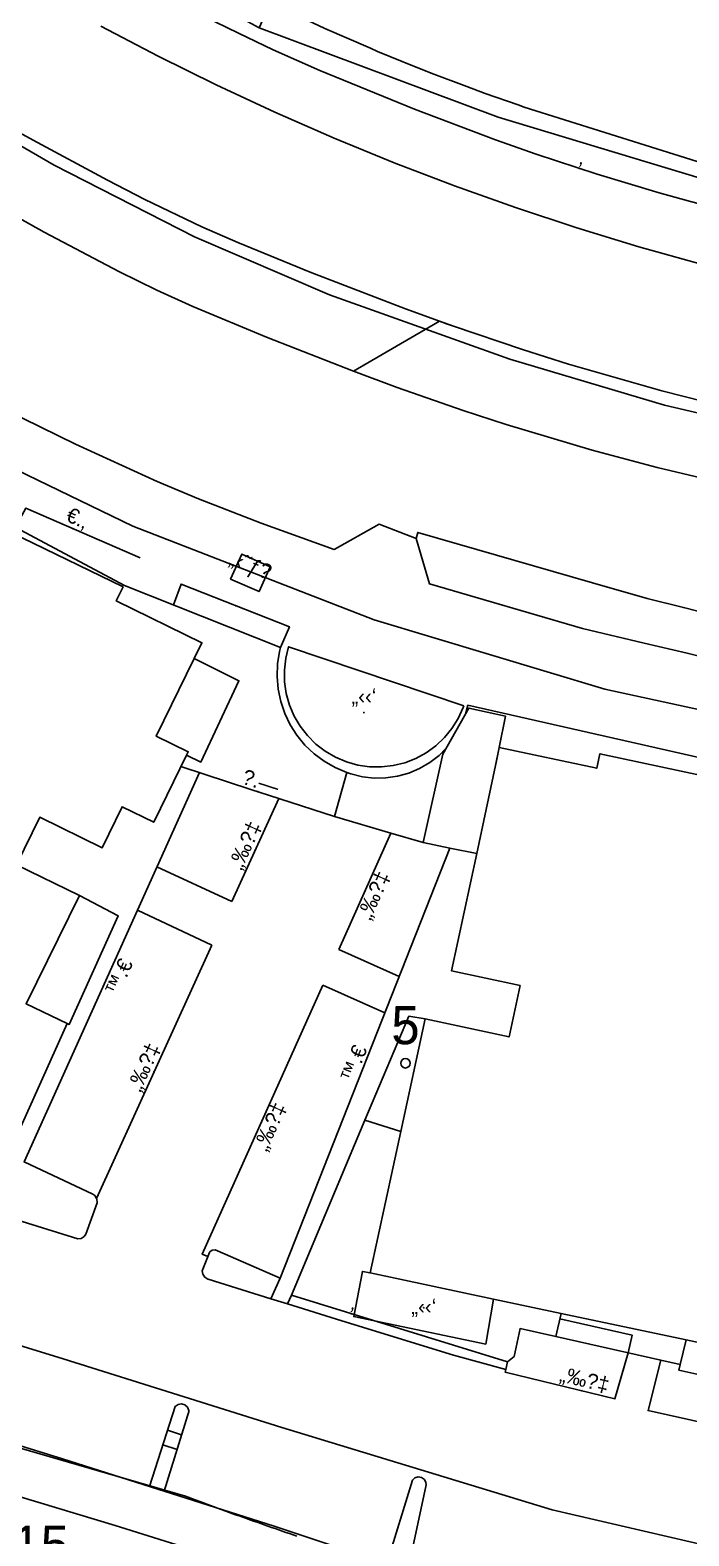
# Model space of a CAD drawing. Header units: metres. Extents: x 218299 to 220222, y 572714 to 574340.
# Drawn here: x 219449.9 to 219484.5, y 573576.1 to 573655.2 of the extents above; entities that cross this region are included whole.
import ezdxf
from ezdxf.enums import TextEntityAlignment as Align

# ---------------------------------------------------------------- set-up
doc = ezdxf.new("R2010")
doc.units = ezdxf.units.M
doc.header["$MEASUREMENT"] = 0
for name, color, linetype in [('1601', 44, 'LANDBORDER'), ('1602', 44, 'Continuous'), ('1603', 44, 'Continuous'), ('A_POINTS', 2, 'Continuous'), ('M2200', 253, 'Continuous'), ('M2207', 253, 'Continuous'), ('M2401', 7, 'Continuous'), ('M2404', 7, 'Continuous'), ('M2407', 253, 'Continuous'), ('M2408', 253, 'Continuous'), ('M2430', 253, 'Continuous'), ('m2511', 253, 'Continuous'), ('M2601', 253, 'Continuous'), ('M2602', 253, 'Continuous'), ('M2605', 253, 'Continuous'), ('M2809', 253, 'Continuous'), ('M5250', 253, 'Continuous')]:
    doc.layers.add(name, color=color, linetype=linetype)
doc.styles.add('HEBTXT', font='HEBTXT')
doc.styles.add('MAVAT_HEBTXT', font='HEBTXT')
doc.linetypes.add('LANDBORDER', pattern='A,6.25,[208,elecad.shx,S=0.02,R=0,X=-0.6,Y=0],12.5,[208,elecad.shx,S=0.02,R=180,X=0.6,Y=0],6.25', length=25)

# ---------------------------------------------------------------- blocks, each defined once
blk = doc.blocks.new('1603')
at = {"layer": 'A_POINTS'}
blk.add_circle((0, 0), 0.25, dxfattribs=at)
at = {"color": 0, "style": 'HEBTXT'}
blk.add_attdef('PARCEL_NUM', text='', height=2, dxfattribs=at).set_placement((0, 1), align=Align.CENTER)
at = {"color": 0, "style": 'HEBTXT', "flags": 1}
blk.add_attdef('LOT_NUM', text='', height=2, dxfattribs=at).set_placement((0, -2.5), align=Align.CENTER)
blk = doc.blocks.new('M2404')
blk.add_circle((0, 0), 0.025)
at = {"style": 'MAVAT_HEBTXT'}
blk.add_attdef('NAME', text='', height=0.8, dxfattribs=at).set_placement((0, 1.59), align=Align.MIDDLE)
blk = doc.blocks.new('M2207')
blk.add_circle((0, 0), 0.025)
at = {"style": 'MAVAT_HEBTXT'}
blk.add_attdef('NAME', text='', height=0.8, dxfattribs=at).set_placement((0, 1.59), align=Align.MIDDLE)
blk = doc.blocks.new('M2408')
blk.add_circle((0, 0), 0.025)
at = {"style": 'MAVAT_HEBTXT'}
blk.add_attdef('NAME', text='', height=0.8, dxfattribs=at).set_placement((0, 1.59), align=Align.MIDDLE)
blk = doc.blocks.new('M2430')
blk.add_circle((0, 0), 0.025)
at = {"style": 'MAVAT_HEBTXT'}
blk.add_attdef('NAME', text='', height=0.8, dxfattribs=at).set_placement((0, 1.25), align=Align.MIDDLE)
blk = doc.blocks.new('M2601')
blk.add_circle((0, 0), 0.025)
at = {"style": 'MAVAT_HEBTXT'}
blk.add_attdef('NAME', text='', height=0.8, dxfattribs=at).set_placement((0, 1.59), align=Align.MIDDLE)
blk = doc.blocks.new('M2602')
blk.add_circle((0, 0), 0.025)
at = {"style": 'MAVAT_HEBTXT'}
blk.add_attdef('NAME', text='', height=0.8, dxfattribs=at).set_placement((0, 1.59), align=Align.MIDDLE)
blk = doc.blocks.new('M2605')
blk.add_circle((0, 0), 0.025)
at = {"style": 'MAVAT_HEBTXT'}
blk.add_attdef('NAME', text='', height=0.8, dxfattribs=at).set_placement((0, 1.59), align=Align.MIDDLE)
blk = doc.blocks.new('111')
at = {"layer": 'M2200'}
for points in [[(219448.369, 573629.098, 617.449), (219454.816, 573625.953, 616.549), (219454.458, 573625.22, 620.149), (219458.953, 573623.027, 620.149), (219458.554, 573622.208, 620.149), (219456.558, 573618.117, 620.149), (219456.558, 573618.117, 620.149), (219458.233, 573617.301, 597.049), (219458.233, 573617.301, 597.049), (219458.148, 573617.128, 597.049), (219456.429, 573613.602, 597.049), (219454.765, 573614.414, 620.149), (219453.719, 573612.27, 620.149), (219450.441, 573613.869, 620.149), (219449.221, 573611.368, 620.149), (219452.523, 573609.757, 620.149), (219452.523, 573609.757, 620.149), (219449.724, 573604.08, 605.641)], [(219492.263, 573584.766, 590.599), (219484.373, 573586.436, 590.599), (219477.819, 573587.823, 590.599), (219474.267, 573588.575, 590.599), (219467.782, 573589.948, 590.599), (219467.782, 573589.948, 590.599), (219469.395, 573597.368, 607.299), (219470.679, 573603.278, 620.599), (219470.679, 573603.278, 620.599), (219475.084, 573602.335, 620.599), (219475.66, 573605.031, 620.599), (219472.062, 573605.8, 620.599), (219473.381, 573611.968, 620.599), (219474.369, 573616.588, 620.599), (219474.382, 573616.649, 620.599), (219474.57, 573617.529, 620.599), (219474.57, 573617.529, 620.599), (219479.684, 573616.435, 620.599), (219479.848, 573617.203, 616.999), (219493.721, 573614.236, 616.999)]]:
    blk.add_polyline3d(points, dxfattribs=at)
at = {"layer": 'M2207'}
for points in [[(219472.702, 573619.711, 593.749), (219472.669, 573619.622, 593.749), (219472.41, 573619.056, 593.749), (219472.08, 573618.527, 593.749), (219471.685, 573618.046, 593.749), (219471.232, 573617.618, 593.749), (219470.728, 573617.253, 593.749), (219470.181, 573616.955, 593.749), (219469.6, 573616.729, 593.749), (219468.996, 573616.579, 593.749), (219468.377, 573616.509, 593.749), (219467.754, 573616.518, 593.749), (219467.138, 573616.606, 593.749), (219466.538, 573616.773, 593.749), (219465.964, 573617.016, 593.749), (219465.426, 573617.329, 593.749), (219464.932, 573617.709, 593.749), (219464.492, 573618.15, 593.749), (219464.111, 573618.643, 593.749), (219463.797, 573619.18, 593.749), (219463.554, 573619.754, 593.749), (219463.386, 573620.354, 593.749), (219463.297, 573620.97, 593.749), (219463.287, 573621.593, 593.749), (219463.357, 573622.212, 593.749), (219463.506, 573622.817, 593.749), (219472.702, 573619.711, 593.749)], [(219458.554, 573622.208, 594.949), (219460.895, 573621.032, 594.949), (219458.893, 573616.761, 594.949), (219458.148, 573617.128, 594.949), (219458.233, 573617.301, 594.949), (219456.558, 573618.117, 594.949), (219458.554, 573622.208, 594.949)], [(219471.596, 573617.182, 597.199), (219472.976, 573619.6, 594.199), (219474.896, 573619.168, 594.199), (219474.57, 573617.529, 594.199), (219474.369, 573616.588, 597.199), (219473.381, 573611.968, 597.199), (219471.976, 573612.25, 597.199), (219470.571, 573612.533, 597.199), (219470.571, 573612.533, 597.199)], [(219452.523, 573609.757, 588.199), (219454.566, 573608.688, 588.049), (219451.993, 573602.995, 588.049), (219451.882, 573603.048, 588.064), (219449.724, 573604.08, 588.349)], [(219494.385, 573594.665, 589.099), (219496.716, 573594.183, 589.099), (219495.014, 573582.39, 589.099), (219495.014, 573582.39, 589.099), (219483.995, 573584.841, 589.099), (219484.068, 573585.15, 589.099), (219484.373, 573586.436, 589.099), (219492.263, 573584.766, 589.099), (219494.385, 573594.665, 589.099)], [(219474.267, 573588.575, 588.199), (219473.858, 573586.213, 588.199), (219466.928, 573587.657, 588.199), (219467.381, 573590.026, 588.349), (219467.782, 573589.948, 588.349)]]:
    blk.add_polyline3d(points, close=True, dxfattribs=at)
at = {"layer": 'M2401'}
for points in [[(219453.645, 573655.388, 592.209), (219456.655, 573653.81, 592.209), (219459.701, 573652.303, 592.209), (219462.781, 573650.868, 592.209), (219465.895, 573649.506, 592.209), (219469.04, 573648.218, 592.209), (219472.214, 573647.004, 592.209), (219475.416, 573645.865, 592.209), (219478.644, 573644.801, 592.209), (219481.896, 573643.814, 592.209), (219485.17, 573642.904, 592.209)], [(219448.295, 573578.524, 584.837), (219454.408, 573576.694, 584.837), (219460.763, 573574.696, 584.837), (219466.866, 573572.668, 584.837), (219478.096, 573569.348, 584.837), (219479.726, 573566.776, 584.837), (219483.324, 573565.928, 584.837), (219485.95, 573567.42, 584.837), (219493.064, 573565.972, 584.837), (219498.197, 573565.164, 584.837), (219500.747, 573564.762, 584.837), (219511.635, 573563.369, 584.837), (219517.666, 573562.98, 584.837), (219523.853, 573562.739, 584.837), (219529.628, 573562.615, 584.837), (219533.2, 573562.586, 584.837), (219537.765, 573562.714, 584.837), (219545.87, 573563.193, 584.837), (219547.338, 573561.143, 584.837), (219554.151, 573561.892, 584.837)], [(219487.273, 573621.776, 584.837), (219484.43, 573622.481, 584.837), (219482.172, 573623.007, 584.837), (219478.936, 573623.778, 584.837), (219470.897, 573626.123, 584.837), (219470.197, 573628.501, 584.837), (219468.257, 573629.244, 584.837), (219465.9, 573627.922, 584.837), (219462.072, 573629.307, 584.837), (219458.776, 573630.577, 584.837), (219456.605, 573631.491, 584.837), (219452.31, 573633.442, 584.837), (219447.694, 573635.715, 584.837)], [(219446.311, 573651.476, 585.225), (219450.102, 573649.399, 585.225), (219453.995, 573647.303, 585.225), (219455.961, 573646.294, 585.225), (219458.953, 573644.861, 585.225), (219460.837, 573644.033, 585.225), (219464.643, 573642.479, 585.225), (219469.641, 573640.554, 585.225), (219471.436, 573639.903, 585.225), (219471.798, 573639.771, 585.225), (219472.16, 573639.64, 585.225), (219475.78, 573638.415, 585.225), (219478.209, 573637.653, 585.225), (219483.108, 573636.253, 585.225), (219485.373, 573635.673, 585.225)], [(219488.174, 573630.962, 585.225), (219482.863, 573632.23, 585.225), (219479.444, 573633.137, 585.225), (219474.922, 573634.48, 585.225), (219472.675, 573635.208, 585.225), (219469.202, 573636.42, 585.225), (219466.906, 573637.275, 585.225), (219462.342, 573639.065, 585.225), (219458.486, 573640.667, 585.225), (219456.587, 573641.535, 585.225), (219454.599, 573642.516, 585.225), (219450.679, 573644.584, 585.225), (219446.195, 573647.072, 585.225)], [(219458.824, 573616.212, 585.001), (219455.573, 573608.998, 585.001), (219449.615, 573595.777, 585.001), (219453.235, 573594.09, 585.001), (219453.327, 573594.009, 585.001), (219453.413, 573593.863, 585.001), (219453.429, 573593.836, 585.001), (219453.457, 573593.637, 585.001), (219452.855, 573591.981, 585.001), (219452.771, 573591.861, 585.001), (219452.619, 573591.765, 585.001), (219452.44, 573591.744, 585.001), (219448.727, 573592.892, 585.001), (219447.543, 573593.265, 585.001), (219447.493, 573593.281, 585.001), (219436.854, 573596.632, 585.001), (219436.742, 573596.663, 585.001), (219436.473, 573596.793, 585.001), (219436.248, 573596.989, 585.001), (219436.082, 573597.238, 585.001), (219436.739, 573599.795, 585.001)], [(219471.976, 573612.25, 585.759), (219463.061, 573589.666, 585.759), (219459.78, 573591.101, 585.759), (219459.645, 573591.163, 585.759), (219459.497, 573591.147, 585.759), (219459.378, 573591.058, 585.759), (219459.354, 573591.023, 585.759), (219458.976, 573590.066, 585.759), (219459.007, 573589.88, 585.759), (219459.112, 573589.722, 585.759), (219459.272, 573589.621, 585.759), (219459.28, 573589.618, 585.759), (219462.579, 573588.595, 585.759), (219463.444, 573588.327, 585.759), (219466.298, 573587.442, 585.759), (219472.159, 573585.631, 585.759), (219474.907, 573584.881, 585.759), (219474.999, 573585.291, 585.759)], [(219456.205, 573578.746, 585.106), (219457.548, 573582.945, 585.106), (219457.701, 573583.047, 585.106), (219457.883, 573583.075, 585.106), (219458.06, 573583.024, 585.106), (219458.199, 573582.903, 585.106), (219458.275, 573582.735, 585.106), (219458.277, 573582.725, 585.106), (219456.974, 573578.501, 585.106)], [(219468.656, 573574.692, 585.331), (219470.004, 573579.076, 585.331), (219470.14, 573579.192, 585.331), (219470.313, 573579.238, 585.331), (219470.488, 573579.205, 585.331), (219470.633, 573579.099, 585.331), (219470.717, 573578.941, 585.331), (219470.732, 573578.833, 585.331), (219469.763, 573574.322, 585.331)]]:
    blk.add_polyline3d(points, dxfattribs=at)
at = {"layer": 'M2404'}
for points in [[(219453.645, 573655.388, 592.209), (219456.655, 573653.81, 592.209), (219459.701, 573652.303, 592.209), (219462.781, 573650.868, 592.209), (219465.895, 573649.506, 592.209), (219469.04, 573648.218, 592.209), (219472.214, 573647.004, 592.209), (219475.416, 573645.865, 592.209), (219478.644, 573644.801, 592.209), (219481.896, 573643.814, 592.209), (219485.17, 573642.904, 592.209)], [(219448.295, 573578.524, 584.613), (219454.408, 573576.694, 584.613), (219460.763, 573574.696, 584.613), (219466.866, 573572.668, 584.613), (219478.096, 573569.348, 584.613), (219479.726, 573566.776, 584.613), (219483.324, 573565.928, 584.613), (219485.95, 573567.42, 584.613), (219493.064, 573565.972, 584.613), (219498.197, 573565.164, 584.613), (219500.747, 573564.762, 584.613), (219511.635, 573563.369, 584.613), (219517.666, 573562.98, 584.613), (219523.853, 573562.739, 584.613), (219529.628, 573562.615, 584.613), (219533.2, 573562.586, 584.613), (219537.765, 573562.714, 584.613), (219545.87, 573563.193, 584.613), (219547.338, 573561.143, 584.613), (219554.151, 573561.892, 584.613)], [(219487.273, 573621.776, 584.613), (219484.43, 573622.481, 584.613), (219482.172, 573623.007, 584.613), (219478.936, 573623.778, 584.613), (219470.897, 573626.123, 584.613), (219470.197, 573628.501, 584.613), (219468.257, 573629.244, 584.613), (219465.9, 573627.922, 584.613), (219462.072, 573629.307, 584.613), (219458.776, 573630.577, 584.613), (219456.605, 573631.491, 584.613), (219452.31, 573633.442, 584.613), (219447.694, 573635.715, 584.613)], [(219446.195, 573647.072, 589.005), (219450.679, 573644.584, 589.005), (219454.599, 573642.516, 589.005), (219456.587, 573641.535, 589.005), (219458.486, 573640.667, 589.005), (219462.342, 573639.065, 589.005), (219466.906, 573637.275, 589.005), (219469.202, 573636.42, 589.005), (219472.675, 573635.208, 589.005), (219474.922, 573634.48, 589.005), (219479.444, 573633.137, 589.005), (219482.863, 573632.23, 589.005), (219488.174, 573630.962, 589.005)], [(219485.373, 573635.673, 589.005), (219483.108, 573636.253, 589.005), (219478.209, 573637.653, 589.005), (219475.78, 573638.415, 589.005), (219472.16, 573639.64, 589.005), (219471.798, 573639.771, 589.005), (219471.436, 573639.903, 589.005), (219469.641, 573640.554, 589.005), (219464.643, 573642.479, 589.005), (219460.837, 573644.033, 589.005), (219458.953, 573644.861, 589.005), (219455.961, 573646.294, 589.005), (219453.995, 573647.303, 589.005), (219450.102, 573649.399, 589.005), (219446.311, 573651.476, 589.005)], [(219458.824, 573616.212, 585.001), (219455.573, 573608.998, 585.001), (219449.615, 573595.777, 585.001), (219453.235, 573594.09, 585.001), (219453.327, 573594.009, 585.001), (219453.413, 573593.863, 585.001), (219453.429, 573593.836, 585.001), (219453.457, 573593.637, 585.001), (219452.855, 573591.981, 585.001), (219452.771, 573591.861, 585.001), (219452.619, 573591.765, 585.001), (219452.44, 573591.744, 585.001), (219448.727, 573592.892, 585.001), (219447.543, 573593.265, 585.001), (219447.493, 573593.281, 585.001), (219436.854, 573596.632, 585.001), (219436.742, 573596.663, 585.001), (219436.473, 573596.793, 585.001), (219436.248, 573596.989, 585.001), (219436.082, 573597.238, 585.001), (219436.739, 573599.795, 585.001)], [(219471.976, 573612.25, 585.759), (219463.061, 573589.666, 585.759), (219459.78, 573591.101, 585.759), (219459.645, 573591.163, 585.759), (219459.497, 573591.147, 585.759), (219459.378, 573591.058, 585.759), (219459.354, 573591.023, 585.759), (219458.976, 573590.066, 585.759), (219459.007, 573589.88, 585.759), (219459.112, 573589.722, 585.759), (219459.272, 573589.621, 585.759), (219459.28, 573589.618, 585.759), (219462.579, 573588.595, 585.759), (219463.444, 573588.327, 585.759), (219466.298, 573587.442, 585.759), (219472.159, 573585.631, 585.759), (219474.907, 573584.881, 585.759), (219474.999, 573585.291, 585.759)], [(219456.205, 573578.746, 585.106), (219457.548, 573582.945, 585.106), (219457.701, 573583.047, 585.106), (219457.883, 573583.075, 585.106), (219458.06, 573583.024, 585.106), (219458.199, 573582.903, 585.106), (219458.275, 573582.735, 585.106), (219458.277, 573582.725, 585.106), (219456.974, 573578.501, 585.106)], [(219468.656, 573574.692, 585.331), (219470.004, 573579.076, 585.331), (219470.14, 573579.192, 585.331), (219470.313, 573579.238, 585.331), (219470.488, 573579.205, 585.331), (219470.633, 573579.099, 585.331), (219470.717, 573578.941, 585.331), (219470.732, 573578.833, 585.331), (219469.763, 573574.322, 585.331)]]:
    blk.add_polyline3d(points, dxfattribs=at)
at = {"layer": 'M2407'}
for points in [[(219467.516, 573597.959, 585.318), (219469.395, 573597.368, 585.318)], [(219481.336, 573585.761, 585.543), (219481.336, 573585.761, 585.543), (219481.544, 573586.688, 585.543), (219477.753, 573587.536, 585.543)]]:
    blk.add_polyline3d(points, dxfattribs=at)
at = {"layer": 'M2408'}
for points in [[(219463.085, 573622.77, 590.986), (219463.547, 573623.862, 590.986), (219457.859, 573626.107, 590.986), (219457.462, 573625.008, 590.986)], [(219463.061, 573589.666, 585.161), (219462.579, 573588.595, 585.161)], [(219463.653, 573588.778, 585.178), (219463.444, 573588.327, 585.178)]]:
    blk.add_polyline3d(points, dxfattribs=at)
at = {"layer": 'M2430'}
for points in [[(219470.197, 573628.501, 590.835), (219470.283, 573628.815, 590.835), (219479.456, 573626.169, 590.835), (219482.325, 573625.357, 590.936), (219484.233, 573624.871, 590.999), (219484.984, 573624.68, 591.023), (219485.215, 573624.622, 591.031), (219488.123, 573623.964, 591.12), (219491.049, 573623.385, 591.203), (219493.989, 573622.884, 591.279), (219496.941, 573622.461, 591.35), (219498.08, 573622.32, 591.375), (219503.268, 573621.32, 591.375)], [(219462.99, 573614.853, 585.689), (219460.524, 573609.449, 585.486)], [(219468.882, 573613.031, 585.614), (219466.144, 573606.928, 585.406)], [(219460.524, 573609.449, 585.486), (219456.594, 573611.264, 585.559)], [(219455.573, 573608.998, 585.48), (219459.476, 573607.151, 585.4)], [(219459.476, 573607.151, 585.4), (219453.413, 573593.863, 584.901)], [(219466.144, 573606.928, 585.406), (219469.314, 573605.507, 585.476)], [(219465.3, 573605.047, 585.343), (219458.968, 573590.934, 584.864), (219459.27, 573590.81, 584.864)], [(219468.559, 573603.593, 585.472), (219465.3, 573605.047, 585.343)], [(219408.071, 573596.148, 583.269), (219408.424, 573597.133, 583.269), (219423.171, 573593.539, 583.794), (219442.91, 573588.138, 584.394), (219451.664, 573585.436, 584.694), (219463.142, 573581.829, 585.031), (219477.346, 573577.516, 585.406), (219488.212, 573575.002, 585.706), (219494.646, 573573.549, 585.894), (219501.712, 573572.41, 586.119), (219509.093, 573571.296, 586.419), (219508.994, 573570.916, 586.419)], [(219481.336, 573585.761, 585.464), (219480.637, 573583.349, 585.389), (219474.879, 573584.74, 585.314), (219474.907, 573584.881, 585.314)], [(219496.03, 573579.689, 585.914), (219482.384, 573582.727, 585.464), (219483.053, 573585.377, 585.464)]]:
    blk.add_polyline3d(points, dxfattribs=at)
at = {"layer": 'm2511'}
blk.add_polyline3d([(219509.804, 573631.108, 589.936), (219500.581, 573632.017, 589.936), (219496.916, 573632.536, 589.936), (219491.023, 573633.669, 589.936), (219483.235, 573635.5, 589.936), (219475.119, 573637.912, 589.936), (219465.658, 573641.295, 589.936), (219458.57, 573644.327, 589.936), (219451.194, 573648.085, 589.936), (219444.348, 573652.055, 589.936)], dxfattribs=at)
at = {"layer": 'M2601'}
for points in [[(219453.826, 573658.674, 590.524), (219455.476, 573657.771, 590.593), (219455.476, 573657.771, 590.593), (219459.065, 573655.903, 590.73), (219459.065, 573655.903, 590.73), (219460.88, 573655.029, 590.784), (219462.695, 573654.155, 590.837), (219462.695, 573654.155, 590.837), (219465.147, 573653.064, 590.905), (219467.635, 573652.046, 590.968), (219470.122, 573651.027, 591.03), (219474.364, 573649.432, 591.123), (219476.496, 573648.679, 591.166), (219479.715, 573647.613, 591.23), (219482.963, 573646.633, 591.296), (219484.6, 573646.178, 591.33), (219489.646, 573644.877, 591.488), (219492.181, 573644.287, 591.57), (219496.007, 573643.515, 591.63), (219505.256, 573641.848, 591.63)], [(219466.555, 573616.223, 593.457), (219466.555, 573616.223, 593.457), (219465.916, 573613.905, 593.457), (219465.916, 573613.905, 593.457)], [(219451.882, 573603.048, 586.968), (219447.979, 573594.375, 586.968), (219447.979, 573594.375, 586.968), (219446.707, 573594.987, 586.968)], [(219484.068, 573585.15, 587.643), (219483.053, 573585.377, 587.643), (219477.538, 573586.611, 587.643), (219475.661, 573587.031, 587.643), (219475.348, 573585.557, 587.643), (219474.999, 573585.291, 587.643), (219474.999, 573585.291, 587.643), (219463.653, 573588.778, 587.568), (219463.653, 573588.778, 587.568), (219467.516, 573597.959, 587.568), (219469.814, 573603.422, 587.568), (219469.814, 573603.422, 587.568)], [(219469.814, 573603.422, 587.568), (219470.679, 573603.278, 587.568)], [(219477.538, 573586.611, 587.643), (219477.819, 573587.823, 587.643)]]:
    blk.add_polyline3d(points, dxfattribs=at)
at = {"layer": 'M2602'}
blk.add_polyline3d([(219455.711, 573627.484, 591.784), (219449.71, 573630.094, 591.784), (219449.159, 573629.085, 591.784)], dxfattribs=at)
at = {"layer": 'M2605'}
for points in [[(219456.175, 573659.928, 590.739), (219457.278, 573659.333, 590.73), (219459.951, 573657.909, 590.852), (219462.66, 573656.555, 590.963), (219465.405, 573655.272, 591.063), (219467.802, 573654.226, 591.139)], [(219467.802, 573654.226, 591.139), (219468.182, 573654.061, 591.151), (219469.464, 573653.541, 591.185)], [(219469.464, 573653.541, 591.185), (219470.99, 573652.922, 591.227), (219472.872, 573652.216, 591.269)], [(219472.872, 573652.216, 591.269), (219473.827, 573651.858, 591.291), (219475.558, 573651.252, 591.324)], [(219475.558, 573651.252, 591.324), (219475.878, 573651.14, 591.33), (219486.463, 573647.815, 591.523), (219496.069, 573645.696, 591.523), (219501.596, 573644.903, 591.78), (219504.578, 573646.993, 591.93), (219507.505, 573646.62, 592.055), (219510.441, 573646.325, 592.165), (219513.384, 573646.109, 592.262), (219516.333, 573645.972, 592.344), (219519.284, 573645.913, 592.412), (219522.236, 573645.933, 592.466), (219525.187, 573646.031, 592.506), (219527.874, 573646.19, 592.53), (219528.535, 573646.209, 592.547)], [(219466.555, 573616.223, 591.357), (219465.946, 573616.48, 591.357), (219465.372, 573616.807, 591.357), (219464.843, 573617.202, 591.357), (219464.364, 573617.658, 591.357), (219463.945, 573618.168, 591.357), (219463.59, 573618.726, 591.357), (219463.305, 573619.321, 591.357), (219463.094, 573619.948, 591.357), (219462.96, 573620.594, 591.357), (219462.905, 573621.253, 591.357), (219462.93, 573621.913, 591.357), (219463.035, 573622.565, 591.357), (219463.085, 573622.77, 591.357), (219463.085, 573622.77, 591.357), (219454.889, 573626.032, 591.399), (219444.962, 573631.322, 591.399)], [(219506.383, 573607.609, 592.107), (219505.759, 573607.638, 592.107), (219505.143, 573607.745, 592.107), (219504.546, 573607.931, 592.107), (219503.977, 573608.191, 592.107), (219503.447, 573608.521, 592.107), (219502.962, 573608.916, 592.107), (219502.533, 573609.37, 592.107), (219502.164, 573609.875, 592.107), (219501.863, 573610.423, 592.107), (219501.635, 573611.005, 592.107), (219501.483, 573611.611, 592.107), (219501.409, 573612.232, 592.107), (219501.415, 573612.857, 592.107), (219501.466, 573613.292, 592.107), (219501.466, 573613.292, 592.107), (219499.18, 573613.809, 592.119), (219472.919, 573619.746, 592.257), (219472.794, 573619.282, 592.257)], [(219471.764, 573617.476, 592.257), (219471.406, 573617.115, 592.257), (219470.918, 573616.736, 592.257), (219470.386, 573616.424, 592.257), (219469.817, 573616.183, 592.257), (219469.222, 573616.018, 592.257), (219468.611, 573615.93, 592.257), (219467.994, 573615.923, 592.257), (219467.381, 573615.995, 592.257), (219466.782, 573616.146, 592.257), (219466.555, 573616.223, 592.257)], [(219465.916, 573613.905, 591.357), (219463.042, 573614.836, 591.357), (219462.99, 573614.853, 591.357), (219461.518, 573615.331, 591.357), (219457.856, 573616.528, 591.357)], [(219470.571, 573612.533, 592.257), (219468.882, 573613.031, 592.257), (219465.916, 573613.905, 592.257)], [(219406.86, 573591.738, 583.305), (219406.86, 573591.738, 583.305), (219416.71, 573590.022, 583.455), (219425.908, 573587.734, 583.605), (219434.022, 573585.408, 584.205), (219443.486, 573582.705, 584.505), (219451.628, 573580.2, 584.805), (219462.75, 573576.666, 585.105), (219471.058, 573573.89, 585.255), (219478.974, 573571.855, 585.405), (219488.402, 573569.626, 585.855), (219494.098, 573568.457, 585.855), (219501.573, 573567.247, 586.155), (219509.601, 573566.19, 586.455), (219514.075, 573565.842, 586.53), (219518.549, 573565.494, 586.605), (219524.169, 573565.327, 586.755), (219532.046, 573565.216, 586.905), (219540.134, 573565.395, 586.905), (219548.346, 573566.093, 586.607), (219548.346, 573566.093, 586.607)]]:
    blk.add_polyline3d(points, dxfattribs=at)
at = {"layer": 'M2809'}
blk.add_polyline3d([(219488.174, 573630.962, 591.195), (219482.863, 573632.23, 590.97), (219479.444, 573633.137, 590.923), (219474.922, 573634.48, 590.92), (219472.675, 573635.208, 590.895), (219469.202, 573636.42, 590.801), (219466.906, 573637.275, 590.724), (219471.436, 573639.903, 590.709), (219472.16, 573639.64, 590.73), (219475.78, 573638.415, 590.806), (219478.209, 573637.653, 590.851), (219483.108, 573636.253, 590.955), (219485.373, 573635.673, 591.026)], dxfattribs=at)
at = {"layer": 'M5250'}
for points in [[(219462.533, 573627.017, 590.936), (219461.044, 573627.679, 590.936), (219460.463, 573626.371, 590.936), (219461.952, 573625.709, 590.936), (219462.533, 573627.017, 590.936)], [(219457.884, 573581.452, 585.161), (219457.148, 573581.695, 585.161)], [(219456.905, 573580.935, 585.161), (219457.649, 573580.689, 585.161)]]:
    blk.add_polyline3d(points, dxfattribs=at)
at = {"layer": 'M2207'}
ref = blk.add_blockref('M2207', (219467.46, 573619.357), dxfattribs=dict(at, xscale=0.5, yscale=0.5, zscale=0.5))
ref.add_attrib('NAME', '„‹‹‘', dxfattribs={"layer": '0', "height": 0.8, "style": 'MAVAT_HEBTXT'}).set_placement((219467.46, 573620.153), align=Align.MIDDLE)
ref = blk.add_blockref('M2207', (219470.603, 573588.119), dxfattribs=dict(at, xscale=0.5, yscale=0.5, zscale=0.5))
ref.add_attrib('NAME', '„‹‹‘', dxfattribs={"layer": '0', "height": 0.8, "style": 'MAVAT_HEBTXT'}).set_placement((219470.603, 573588.119), align=Align.MIDDLE)
at = {"layer": 'M2404'}
ref = blk.add_blockref('M2404', (219454.086, 573605.7), dxfattribs=dict(at, xscale=0.5, yscale=0.5, zscale=0.5))
ref.add_attrib('NAME', '™.€', dxfattribs={"layer": '0', "height": 0.8, "rotation": 65.74066, "style": 'MAVAT_HEBTXT'}).set_placement((219454.588, 573605.474), align=Align.MIDDLE)
ref = blk.add_blockref('M2404', (219467.428, 573600.729), dxfattribs=dict(at, xscale=0.5, yscale=0.5, zscale=0.5))
ref.add_attrib('NAME', '™.€', dxfattribs={"layer": '0', "height": 0.8, "rotation": 68.45947, "style": 'MAVAT_HEBTXT'}).set_placement((219466.916, 573600.931), align=Align.MIDDLE)
at = {"layer": 'M2408'}
ref = blk.add_blockref('M2408', (219460.711, 573624.981), dxfattribs=dict(at, xscale=0.5, yscale=0.5, zscale=0.5))
ref.add_attrib('NAME', '„‹˜ƒ\x8e', dxfattribs={"layer": '0', "height": 0.8, "rotation": 338.46333, "style": 'MAVAT_HEBTXT'}).set_placement((219461.475, 573627.003), align=Align.MIDDLE)
at = {"layer": 'M2430'}
ref = blk.add_blockref('M2430', (219461.757, 573612.151), dxfattribs=dict(at, xscale=0.5, yscale=0.5, zscale=0.5))
ref.add_attrib('NAME', '„‰\x90‡', dxfattribs={"layer": '0', "height": 0.8, "rotation": 65.47503, "style": 'MAVAT_HEBTXT'}).set_placement((219461.257, 573612.379), align=Align.MIDDLE)
ref = blk.add_blockref('M2430', (219467.513, 573609.979), dxfattribs=dict(at, xscale=0.5, yscale=0.5, zscale=0.5))
ref.add_attrib('NAME', '„‰\x90‡', dxfattribs={"layer": '0', "height": 0.8, "rotation": 65.8369, "style": 'MAVAT_HEBTXT'}).set_placement((219468.014, 573609.754), align=Align.MIDDLE)
ref = blk.add_blockref('M2430', (219456.445, 573600.507), dxfattribs=dict(at, xscale=0.5, yscale=0.5, zscale=0.5))
ref.add_attrib('NAME', '„‰\x90‡', dxfattribs={"layer": '0', "height": 0.8, "rotation": 65.47503, "style": 'MAVAT_HEBTXT'}).set_placement((219455.944, 573600.736), align=Align.MIDDLE)
ref = blk.add_blockref('M2430', (219462.067, 573597.842), dxfattribs=dict(at, xscale=0.5, yscale=0.5, zscale=0.5))
ref.add_attrib('NAME', '„‰\x90‡', dxfattribs={"layer": '0', "height": 0.8, "rotation": 65.8369, "style": 'MAVAT_HEBTXT'}).set_placement((219462.569, 573597.617), align=Align.MIDDLE)
ref = blk.add_blockref('M2430', (219478.909, 573583.767), dxfattribs=dict(at, xscale=0.5, yscale=0.5, zscale=0.5))
ref.add_attrib('NAME', '„‰\x90‡', dxfattribs={"layer": '0', "height": 0.8, "rotation": 346.42217, "style": 'MAVAT_HEBTXT'}).set_placement((219479.038, 573584.301), align=Align.MIDDLE)
at = {"layer": 'M2601'}
ref = blk.add_blockref('M2601', (219478.767, 573647.927), dxfattribs=dict(at, xscale=0.5, yscale=0.5, zscale=0.5))
ref.add_attrib('NAME', '‚', dxfattribs={"layer": '0', "height": 0.8, "rotation": 341.678, "style": 'MAVAT_HEBTXT'}).set_placement((219478.94, 573648.449), align=Align.MIDDLE)
ref = blk.add_blockref('M2601', (219466.781, 573587.817), dxfattribs=dict(at, xscale=0.5, yscale=0.5, zscale=0.5))
ref.add_attrib('NAME', '‚', dxfattribs={"layer": '0', "height": 0.8, "rotation": 342.9138, "style": 'MAVAT_HEBTXT'}).set_placement((219466.942, 573588.343), align=Align.MIDDLE)
at = {"layer": 'M2602'}
ref = blk.add_blockref('M2602', (219452.184, 573629.018), dxfattribs=dict(at, xscale=0.5, yscale=0.5, zscale=0.5))
ref.add_attrib('NAME', '€.‚', dxfattribs={"layer": '0', "height": 0.8, "rotation": 336.501, "style": 'MAVAT_HEBTXT'}).set_placement((219452.403, 573629.522), align=Align.MIDDLE)
at = {"layer": 'M2605'}
ref = blk.add_blockref('M2605', (219461.885, 573615.212), dxfattribs=dict(at, xscale=0.5, yscale=0.5, zscale=0.5))
ref.add_attrib('NAME', '\x9a.—', dxfattribs={"layer": '0', "height": 0.8, "rotation": 342.03682, "style": 'MAVAT_HEBTXT'}).set_placement((219462.054, 573615.735), align=Align.MIDDLE)

msp = doc.modelspace()

# ---------------------------------------------------------------- linework, layer by layer
at = {"layer": '1601'}
for points in [[(219974.4071, 573771.0634), (219962.9805, 573766.9345), (219946.9992, 573760.8881), (219822.5656, 573714.7348), (219753.3065, 573689.0645), (219664.7445, 573656.5514), (219643.462, 573649.067), (219618.212, 573639.677), (219593.723, 573630.569), (219581.415, 573626.252), (219569.047, 573622.396), (219566.699, 573621.804), (219556.409, 573619.209), (219530.641, 573615.814), (219517.651, 573615.507), (219505.001, 573616.16), (219503.617, 573616.353), (219492.51, 573617.903), (219480.118, 573620.596), (219468.006, 573624.229), (219455.333, 573629.142), (219444.76, 573634.256)], [(219444.76, 573634.256), (219455.333, 573629.142), (219468.006, 573624.229), (219480.118, 573620.596), (219492.51, 573617.903), (219503.617, 573616.353), (219505.001, 573616.16), (219517.651, 573615.507), (219530.641, 573615.814), (219556.409, 573619.209)]]:
    msp.add_lwpolyline(points, dxfattribs=at)
at = {"layer": '1602'}
for points in [[(219974.4071, 573771.0634), (219962.9805, 573766.9345), (219946.9992, 573760.8881), (219822.5656, 573714.7348), (219753.3065, 573689.0645), (219664.7445, 573656.5514), (219643.462, 573649.067), (219618.212, 573639.677), (219593.723, 573630.569), (219581.415, 573626.252), (219569.047, 573622.396), (219566.699, 573621.804), (219556.409, 573619.209), (219530.641, 573615.814), (219517.651, 573615.507), (219505.001, 573616.16), (219503.617, 573616.353), (219492.51, 573617.903), (219480.118, 573620.596), (219468.006, 573624.229), (219455.333, 573629.142), (219444.76, 573634.256)], [(219443.2442, 573666.3506), (219452.6743, 573660.3693), (219461.9589, 573655.2999), (219474.5029, 573650.6115), (219488.643, 573646.3371), (219500.2784, 573644.2458), (219503.4867, 573646.2577), (219515.2222, 573645.4345), (219532.0545, 573645.5962), (219542.8005, 573647.373), (219556.9025, 573650.48), (219571.18, 573654.6159), (219571.1032, 573654.7758), (219589.9512, 573661.6955), (219594.1938, 573663.8496), (219597.4088, 573661.4171), (219625.8736, 573672.1415), (219636.1448, 573675.7508), (219646.8862, 573680.0331), (219665.3861, 573686.8189), (219700.5196, 573699.6379), (219704.1937, 573701.0075), (219770.641, 573725.4169)], [(219444.76, 573634.256), (219455.333, 573629.142), (219468.006, 573624.229), (219480.118, 573620.596), (219492.51, 573617.903), (219503.617, 573616.353), (219497.447, 573567.779)], [(219441.69, 573582.996), (219458.093, 573578.224), (219458.2804, 573578.154), (219458.4678, 573578.0842), (219458.6553, 573578.0146), (219458.8428, 573577.9452), (219459.0305, 573577.8759), (219459.2182, 573577.8068), (219459.4059, 573577.738), (219459.5937, 573577.6692), (219459.7816, 573577.6007), (219459.9696, 573577.5324), (219460.1576, 573577.4642), (219460.3457, 573577.3962), (219460.5339, 573577.3284), (219460.7221, 573577.2608), (219460.9104, 573577.1934), (219461.0987, 573577.1261), (219461.2872, 573577.059), (219461.4756, 573576.9921), (219461.6642, 573576.9254), (219461.8528, 573576.8589), (219462.0415, 573576.7926), (219462.2302, 573576.7264), (219462.419, 573576.6604), (219462.6079, 573576.5946), (219462.7968, 573576.529), (219462.9858, 573576.4636), (219463.1749, 573576.3983), (219463.364, 573576.3333), (219463.5532, 573576.2684), (219463.7424, 573576.2037), (219463.9317, 573576.1392)], [(219463.9317, 573576.1392), (219463.7424, 573576.2037), (219463.5532, 573576.2684), (219463.364, 573576.3333), (219463.1749, 573576.3983), (219462.9858, 573576.4636), (219462.7968, 573576.529), (219462.6079, 573576.5946), (219462.419, 573576.6604), (219462.2302, 573576.7264), (219462.0415, 573576.7926), (219461.8528, 573576.8589), (219461.6642, 573576.9254), (219461.4756, 573576.9921), (219461.2872, 573577.059), (219461.0987, 573577.1261), (219460.9104, 573577.1934), (219460.7221, 573577.2608), (219460.5339, 573577.3284), (219460.3457, 573577.3962), (219460.1576, 573577.4642), (219459.9696, 573577.5324), (219459.7816, 573577.6007), (219459.5937, 573577.6692), (219459.4059, 573577.738), (219459.2182, 573577.8068), (219459.0305, 573577.8759), (219458.8428, 573577.9452), (219458.6553, 573578.0146), (219458.4678, 573578.0842), (219458.2804, 573578.154), (219458.093, 573578.224), (219441.69, 573582.996)]]:
    msp.add_lwpolyline(points, dxfattribs=at)
msp.add_lwpolyline([(219523.5954, 573686.6037), (219532.0545, 573645.5962), (219515.2222, 573645.4345), (219503.4867, 573646.2577), (219500.2784, 573644.2458), (219488.643, 573646.3371), (219474.5029, 573650.6115), (219461.9589, 573655.2999), (219476.5311, 573687.2794), (219481.9709, 573684.97), (219489.1658, 573683.188), (219495.904, 573682.6037), (219501.2227, 573682.5977), (219507.7423, 573683.2074), (219513.9521, 573684.2982)], close=True, dxfattribs=at)

# ---------------------------------------------------------------- block references
msp.add_blockref('111', (0, 0))
at = {"layer": '1603'}
for p, values in [((219469.6425, 573600.9538), {'PARCEL_NUM': '5'}), ((219450.4915, 573573.6826), {'PARCEL_NUM': '15'})]:
    msp.add_blockref('1603', p, dxfattribs=at).add_auto_attribs(values)

doc.saveas('drawing.dxf')
